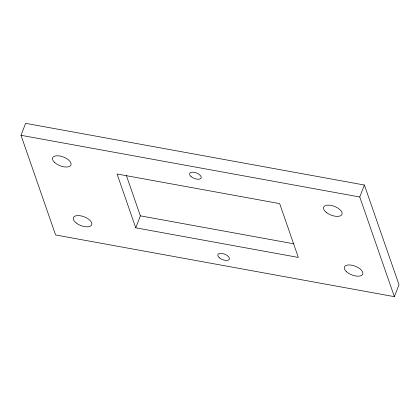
<?xml version="1.0" encoding="UTF-8"?>
<svg xmlns="http://www.w3.org/2000/svg" width="420" height="420" viewBox="0 0 420 420"><rect width="100%" height="100%" fill="white"/><g stroke="black" fill="none" stroke-linecap="round" stroke-linejoin="round"><path stroke-width="0.63" d="M21 135.298L25.641 123.333L364.392 185.031L399 284.702L394.359 296.667L55.608 234.969L21 135.298L359.751 196.996L394.359 296.667M135.739 227.819L117.054 173.996L279.652 203.611L298.342 257.434L135.739 227.819L140.38 215.854L126.42 175.639M359.751 196.996L364.392 185.031M140.38 215.854L293.947 243.826M219.182 257.675A6.2 2.951 21.2 0 0 229.152 259.492A6.2 2.951 21.2 0 0 222.401 253.502A6.2 2.951 21.2 0 0 219.182 257.675M190.995 176.495A6.2 2.951 21.2 0 0 200.97 178.311A6.2 2.951 21.2 0 0 194.219 172.321A6.2 2.951 21.2 0 0 190.995 176.495M346.579 271.814A9.849 4.683 21.2 0 0 362.418 274.696A9.849 4.683 21.2 0 0 351.692 265.183A9.849 4.683 21.2 0 0 346.579 271.814M326.445 212.536A9.849 4.683 21.2 0 0 341.901 214.505A9.849 4.683 21.2 0 0 330.052 205.238A9.849 4.683 21.2 0 0 326.445 212.536M54.316 162.183A9.849 4.683 21.2 0 0 70.376 165.842A9.849 4.683 21.2 0 0 60.701 156.177A9.849 4.683 21.2 0 0 54.316 162.183M76.209 222.983A9.849 4.683 21.2 0 0 91.66 224.947A9.849 4.683 21.2 0 0 79.811 215.686A9.849 4.683 21.2 0 0 76.209 222.983"/></g></svg>
